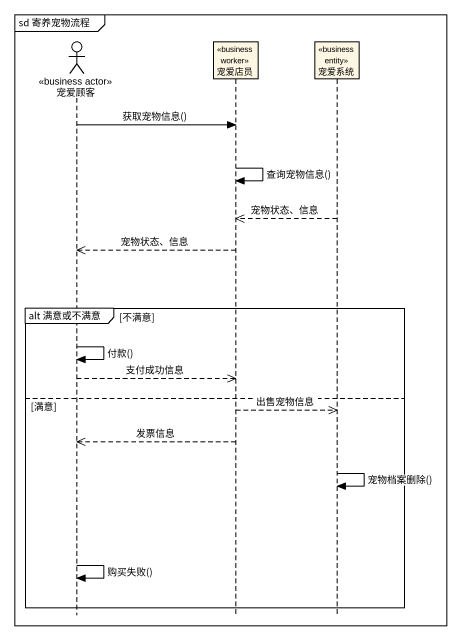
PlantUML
@startuml
mainframe sd 寄养宠物流程
hide footbox
actor 宠爱顾客 <<business actor>>
participant 宠爱店员 <<business worker>>
participant 宠爱系统 <<business entity>>

宠爱顾客 -> 宠爱店员 : 获取宠物信息()
宠爱店员 -> 宠爱店员 : 查询宠物信息()
宠爱系统 -->> 宠爱店员 : 宠物状态、信息
宠爱店员 -->> 宠爱顾客 : 宠物状态、信息
group alt 满意或不满意 [不满意]
  宠爱顾客 -> 宠爱顾客 : 付款()
  宠爱顾客 -->> 宠爱店员 : 支付成功信息
else 满意
  宠爱店员 -->> 宠爱系统 : 出售宠物信息
  宠爱店员 -->> 宠爱顾客 : 发票信息
  宠爱系统 -> 宠爱系统 : 宠物档案删除()
  宠爱顾客 -> 宠爱顾客 : 购买失败()
end
@enduml
